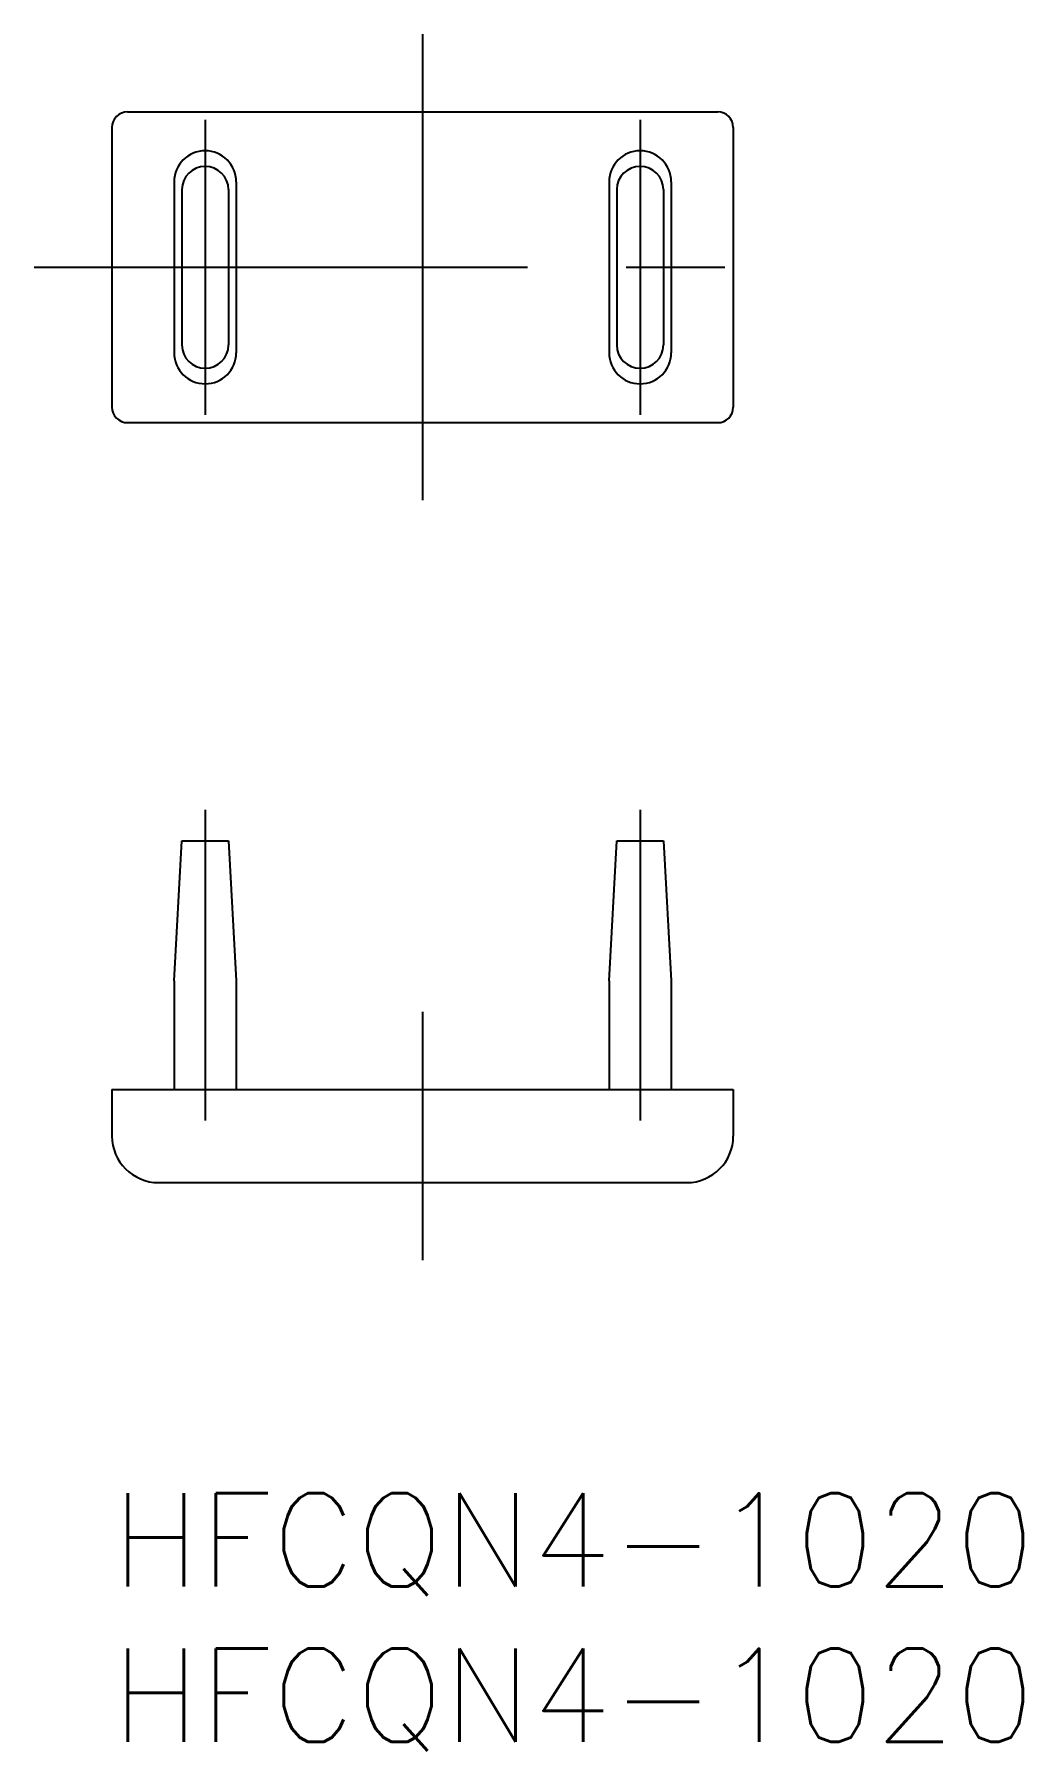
# Model space of a CAD drawing. Extents: x -2.5 to 29.3, y -8.3 to 47.
import ezdxf

# ---------------------------------------------------------------- set-up
doc = ezdxf.new("R2010")
doc.units = 0
doc.header["$LTSCALE"] = 0.5
doc.linetypes.add('CENTER', pattern=[50.8, 31.75, -6.35, 6.35, -6.35])
for name, color, linetype in [('MSM_CENTER', 1, 'CENTER'), ('MSM_CONTINUOUS', 7, 'CONTINUOUS'), ('MSM_PART_NUMBER', 7, 'CONTINUOUS')]:
    doc.layers.add(name, color=color, linetype=linetype)
doc.styles.get("Standard").update_dxf_attribs({"font": 'txt.shx', "height": 1, "bigfont": 'bigfont.shx'})

# ---------------------------------------------------------------- blocks, each defined once
blk = doc.blocks.new('*U5')
at = {"layer": 'MSM_PART_NUMBER'}
blk.add_text('HFCQN4-1020', height=3, dxfattribs=at).set_placement((0, -3))
blk = doc.blocks.new('*U6')
at = {"layer": 'MSM_PART_NUMBER'}
blk.add_text('HFCQN4-1020', height=3, dxfattribs=at).set_placement((0, -8))

msp = doc.modelspace()

# ---------------------------------------------------------------- linework, layer by layer
at = {"layer": 'MSM_CENTER'}
for p, q in [((10, 46.963), (10, 31.963)), ((3, 44.213), (3, 34.713)), ((17, 44.213), (17, 34.713)), ((-2.5, 39.463), (22.5, 39.463)), ((3, 22), (3, 12)), ((17, 22), (17, 12)), ((10, 15.5), (10, 7.5))]:
    msp.add_line(p, q, dxfattribs=at)
at = {"layer": 'MSM_CONTINUOUS'}
for p, q in [((0.5, 44.463), (19.5, 44.463)), ((0, 43.963), (0, 34.963)), ((20, 43.963), (20, 34.963)), ((2, 42.213), (2, 36.713)), ((4, 42.213), (4, 36.713)), ((16, 42.213), (16, 36.713)), ((18, 42.213), (18, 36.713)), ((2.25, 41.963), (2.25, 36.963)), ((3.75, 41.963), (3.75, 36.963)), ((16.25, 41.963), (16.25, 36.963)), ((17.75, 41.963), (17.75, 36.963)), ((0.5, 34.463), (19.5, 34.463)), ((2, 16.5), (2.25, 21)), ((2.25, 21), (3.75, 21)), ((3.75, 21), (4, 16.5)), ((16, 16.5), (16.25, 21)), ((16.25, 21), (17.75, 21)), ((17.75, 21), (18, 16.5)), ((2, 16.5), (2, 13)), ((4, 16.5), (4, 13)), ((16, 16.5), (16, 13)), ((18, 16.5), (18, 13)), ((0, 13), (20, 13)), ((0, 13), (0, 11.5)), ((20, 13), (20, 11.5)), ((1.5, 10), (18.5, 10))]:
    msp.add_line(p, q, dxfattribs=at)
for centre, radius, start, end in [((0.5, 43.963), 0.5, 90, 180), ((19.5, 43.963), 0.5, 0, 90), ((3, 42.213), 1, 0, 180), ((17, 42.213), 1, 0, 180), ((3, 41.963), 0.75, 0, 180), ((17, 41.963), 0.75, 0, 180), ((3, 36.713), 1, 180, 0), ((3, 36.963), 0.75, 180, 360), ((17, 36.713), 1, 180, 0), ((17, 36.963), 0.75, 180, 360), ((0.5, 34.963), 0.5, 180, 270), ((19.5, 34.963), 0.5, 270, 0), ((1.5, 11.5), 1.5, 180, 270), ((18.5, 11.5), 1.5, 270, 0)]:
    msp.add_arc(centre, radius, start, end, dxfattribs=at)

# ---------------------------------------------------------------- block references
for name in ['*U5', '*U6']:
    msp.add_blockref(name, (0, 0), dxfattribs=at)

doc.saveas('drawing.dxf')
